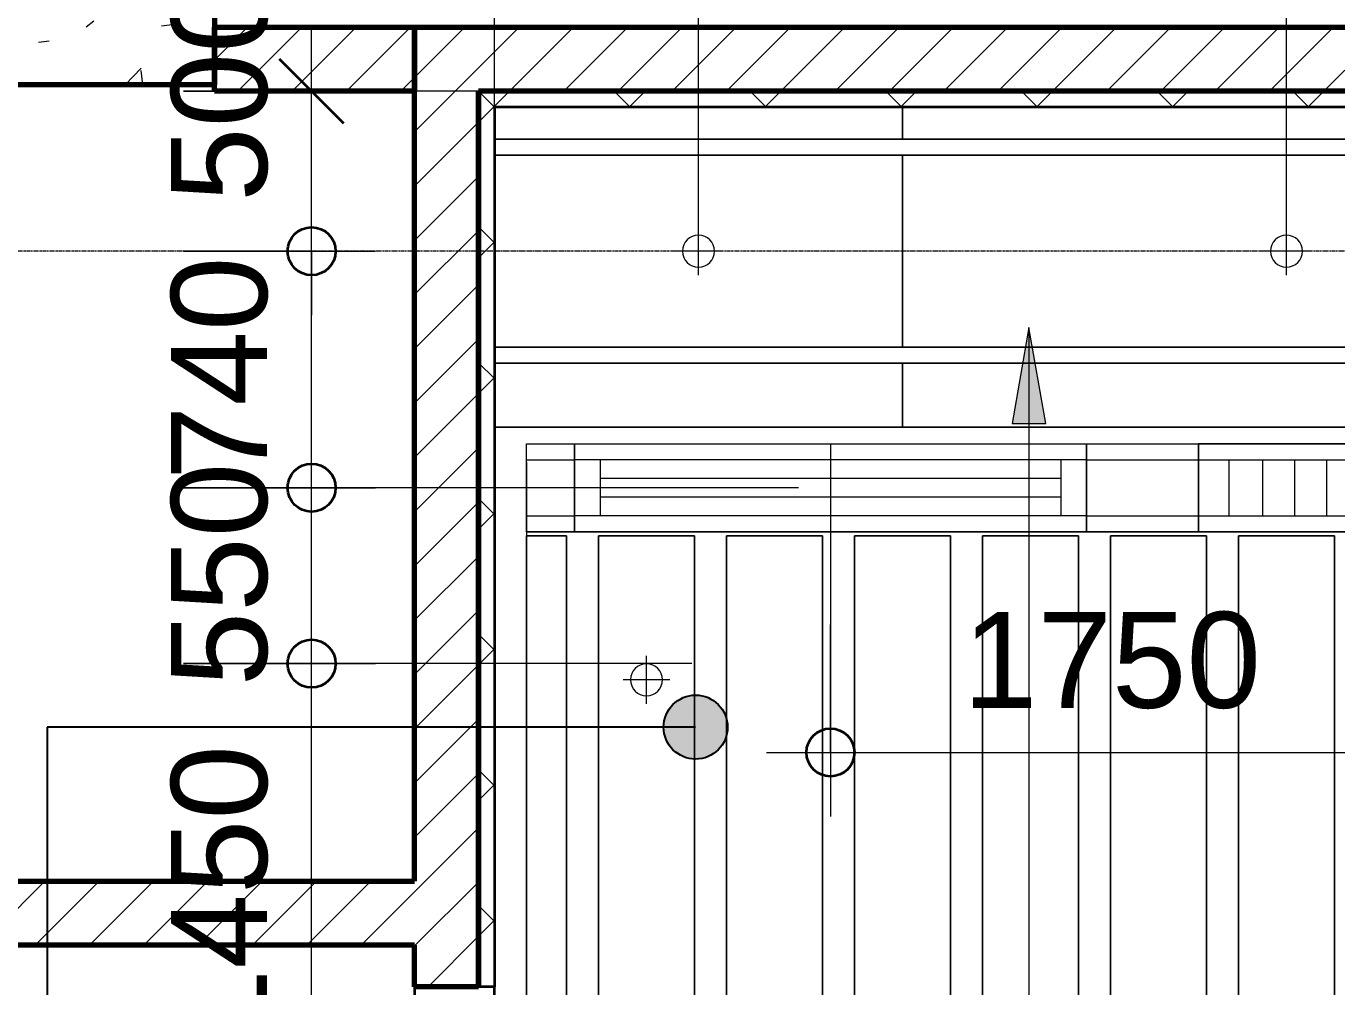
# Model space of a CAD drawing. Header units: millimetres. Extents: x -920221 to -841619, y -18676 to 22445.
# Drawn here: x -853596 to -849500, y 1279 to 4282 of the extents above; entities that cross this region are included whole.
import ezdxf

# ---------------------------------------------------------------- set-up
doc = ezdxf.new("R2010")
doc.units = ezdxf.units.MM
doc.linetypes.add('DPA_Grid _ Level 100', pattern=[10, 5.5, -1.6, 1.3, -1.6])
doc.linetypes.add('DPA_Hidden 50', pattern=[3, 2, -1])
for name, color, linetype, lineweight in [('A-ANNO-DIMS', 1, 'Continuous', 9), ('A-ANNO-DIMS-100', 1, 'Continuous', 9), ('A-DETL', 1, 'Continuous', 70), ('A-DETL-GENF', 2, 'Continuous', 35), ('A-FLOR-E', 2, 'Continuous', 35), ('A-GLAZ-CURT', 2, 'Continuous', 9), ('A-ROOM-IDEN', 3, 'Continuous', 25), ('A-WALL', 5, 'Continuous', 35), ('A-WALL-FNSH', 2, 'Continuous', 35), ('A-WALL-PATT', 1, 'Continuous', 35), ('E-LITE-EQPM', 2, 'Continuous', 35), ('G-ANNO-TEXT', 3, 'Continuous', 9), ('S-GRID', 251, 'Continuous', 9), ('WALL-E', 2, 'Continuous', 35)]:
    doc.layers.add(name, color=color, linetype=linetype, lineweight=lineweight)
doc.styles.add('Arial_2', font='arial.ttf', dxfattribs={"height": 300})
doc.dimstyles.new('DPA-DIM-3_0_C-C', dxfattribs={"dimscale": 304.8, "dimtxt": 306.07782, "dimasz": 0.492126, "dimexe": 0.656168, "dimexo": 0.0625, "dimgap": 0.164042, "dimtad": 1, "dimdec": 0, "dimzin": 0, "dimdsep": 46, "dimtxsty": 'Arial_2', "dimblk1": 'DOTBLANK', "dimblk2": 'DOTBLANK', "dimsah": 1, "dimcen": 0.09, "dimdle": 0.656168, "dimadec": 8, "dimazin": 0, "dimtfac": 1, "dimtdec": 4, "dimtix": 1, "dimtmove": 0, "dimatfit": 3, "dimfxl": 1.312336, "dimfxlon": 1, "dimtvp": 1, "dimtolj": 1, "dimtzin": 0, "dimarcsym": 2})
doc.dimstyles.new('DPA-DIM-3_0_C-T', dxfattribs={"dimscale": 304.8, "dimtxt": 306.07782, "dimasz": 0.492126, "dimexe": 0.656168, "dimexo": 0.0625, "dimgap": 0.164042, "dimtad": 0, "dimjust": 2, "dimdec": 0, "dimzin": 0, "dimdsep": 46, "dimtxsty": 'Arial_2', "dimblk1": 'DOTBLANK', "dimblk2": 'OBLIQUE', "dimsah": 1, "dimcen": 0.09, "dimdle": 0.656168, "dimadec": 8, "dimazin": 0, "dimtfac": 1, "dimtdec": 4, "dimtix": 1, "dimtmove": 2, "dimatfit": 3, "dimfxl": 1.312336, "dimfxlon": 1, "dimtvp": 1, "dimtolj": 1, "dimtzin": 0, "dimarcsym": 2})
pattern_1 = [(45, (0, 0), (-84.852814, 84.852814), [])]
pattern_2 = [(50, (0, 0), (728.7365, -63.75582), [76.2, -838.2]), (355, (0, 0), (-140.9716, 764.2276), [60.96, -670.56]), (100.451, (60.7, -5.3), (587.77, 700.46675), [64.76, -712.36]), (46.184, (0, 203.2), (1084.3162, -168.171), [114.3, -1257.3]), (96.636, (90.4, 189.2), (949.6099, 989.7098), [97.14, -1068.54]), (351.184, (0, 203.2), (949.6206, 989.7012), [91.44, -1005.84]), (21, (101.6, 152.4), (606.45787, -409.06057), [76.2, -838.2]), (326, (101.6, 152.4), (247.20834, 736.7529), [60.96, -670.56]), (71.451, (152.14, 118.3), (853.66825, 327.6855), [64.76, -712.36]), (37.5, (0, 0), (12.35469, 338.22012), [33.528, -628.904, 33.528, -647.192, -673.1]), (37.5, (0, 0), (12.35469, 338.22012), [-1343.152, 33.528, -639.572]), (7.5, (0, 0), (267.27887, 400.72213), [33.528, -354.584, 33.528, -613.664, -256.54]), (7.5, (0, 0), (267.27887, 400.72213), [-1035.304, 33.528, -223.012]), (327.5, (-226.57, 0), (542.36333, -22.915345), [33.528, -220.472, 33.528, -758.952, -1051.56]), (327.5, (-226.57, 0), (542.36333, -22.915345), [-1046.48, 33.528, -1018.032]), (317.5, (-328.17, 0), (592.51696, 101.7071), [33.528, -296.672, 33.528, -492.76, -746.76]), (317.5, (-328.17, 0), (592.51696, 101.7071), [-856.488, 33.528, -713.232])]
pattern_3 = [(45, (0, 0), (-212.13203, 212.13203), []), (135, (0, 0), (-212.13203, -212.13203), [])]

# ---------------------------------------------------------------- blocks, each defined once
blk = doc.blocks.new('System Panel - DPA-AR_Metal Ceiling Rectangular Panel-13144394-4280-01 ENLARGED LOWER PLATFORM LEVEL - REFLECTED CEILING PLAN - SHEET 1')
at = {"layer": 'A-GLAZ-CURT'}
for p, q in [((-850857.3, 4029), (-852132.4, 4029)), ((-852132.4, 4029), (-852132.4, 3929)), ((-852132.4, 3929), (-852132.4, 4029)), ((-852132.4, 4029), (-850857.3, 4029)), ((-850857.3, 3929), (-850857.3, 4029)), ((-850857.3, 4029), (-850857.3, 3929)), ((-852132.4, 3929), (-850857.3, 3929)), ((-850857.3, 3929), (-852132.4, 3929))]:
    blk.add_line(p, q, dxfattribs=at)
blk = doc.blocks.new('System Panel - DPA-AR_Metal Ceiling Rectangular Panel-13144395-4280-01 ENLARGED LOWER PLATFORM LEVEL - REFLECTED CEILING PLAN - SHEET 1')
at = {"layer": 'A-GLAZ-CURT'}
for p, q in [((-848457.4, 4029), (-850857.3, 4029)), ((-850857.3, 4029), (-850857.3, 3929)), ((-850857.3, 3929), (-850857.3, 4029)), ((-850857.3, 4029), (-848457.4, 4029)), ((-850857.3, 3929), (-848457.4, 3929)), ((-848457.4, 3929), (-850857.3, 3929))]:
    blk.add_line(p, q, dxfattribs=at)
blk = doc.blocks.new('DPA_CP_Metal Ceiling Panel - Vertical Panel with Gap-11114031-4280-01 ENLARGED LOWER PLATFORM LEVEL - REFLECTED CEILING PLAN - SHEET 1')
at = {"layer": 'A-GLAZ-CURT'}
for p, q in [((-849807.4, 2689), (-849807.4, 439)), ((-849507.4, 2689), (-849807.4, 2689)), ((-849507.4, 2689), (-849807.4, 2689)), ((-849807.4, 2689), (-849807.4, 439)), ((-849807.4, 439), (-849807.4, 2689)), ((-849807.4, 2689), (-849507.4, 2689)), ((-849507.4, 2689), (-849507.4, 439)), ((-849507.4, 439), (-849507.4, 2689)), ((-849507.4, 2689), (-849507.4, 439)), ((-849507.4, 439), (-849807.4, 439)), ((-849807.4, 439), (-849507.4, 439)), ((-849507.4, 439), (-849807.4, 439))]:
    blk.add_line(p, q, dxfattribs=at)
blk = doc.blocks.new('DPA_CP_Metal Ceiling Panel - Vertical Panel with Gap-11114030-4280-01 ENLARGED LOWER PLATFORM LEVEL - REFLECTED CEILING PLAN - SHEET 1')
at = {"layer": 'A-GLAZ-CURT'}
for p, q in [((-852032.4, 2689), (-852032.4, 439)), ((-851907.4, 2689), (-852032.4, 2689)), ((-851907.4, 2689), (-852032.4, 2689)), ((-852032.4, 2689), (-852032.4, 439)), ((-852032.4, 439), (-852032.4, 2689)), ((-852032.4, 2689), (-851907.4, 2689)), ((-851907.4, 2689), (-851907.4, 439)), ((-851907.4, 439), (-851907.4, 2689)), ((-851907.4, 2689), (-851907.4, 439)), ((-851907.4, 439), (-852032.4, 439)), ((-852032.4, 439), (-851907.4, 439)), ((-851907.4, 439), (-852032.4, 439))]:
    blk.add_line(p, q, dxfattribs=at)
blk = doc.blocks.new('System Panel - DPA-AR_Metal Ceiling Rectangular Panel-13144162-4280-01 ENLARGED LOWER PLATFORM LEVEL - REFLECTED CEILING PLAN - SHEET 1')
at = {"layer": 'A-GLAZ-CURT'}
for p, q in [((-850857.3, 3229), (-852132.4, 3229)), ((-852132.4, 3229), (-852132.4, 3029)), ((-852132.4, 3029), (-852132.4, 3229)), ((-852132.4, 3229), (-850857.3, 3229)), ((-850857.3, 3029), (-850857.3, 3229)), ((-850857.3, 3229), (-850857.3, 3029)), ((-852132.4, 3029), (-850857.3, 3029)), ((-850857.3, 3029), (-852132.4, 3029))]:
    blk.add_line(p, q, dxfattribs=at)
blk = doc.blocks.new('System Panel - DPA-AR_Metal Ceiling Rectangular Panel-13139259-4280-01 ENLARGED LOWER PLATFORM LEVEL - REFLECTED CEILING PLAN - SHEET 1')
at = {"layer": 'A-GLAZ-CURT'}
for p, q in [((-848457.4, 3229), (-850857.3, 3229)), ((-850857.3, 3229), (-850857.3, 3029)), ((-850857.3, 3029), (-850857.3, 3229)), ((-850857.3, 3229), (-848457.4, 3229)), ((-850857.3, 3029), (-848457.3, 3029)), ((-848457.3, 3029), (-850857.3, 3029))]:
    blk.add_line(p, q, dxfattribs=at)
blk = doc.blocks.new('System Panel - DPA-AR_Metal Ceiling Rectangular Panel-13144313-4280-01 ENLARGED LOWER PLATFORM LEVEL - REFLECTED CEILING PLAN - SHEET 1')
at = {"layer": 'A-GLAZ-CURT'}
for p, q in [((-850857.3, 3879), (-852132.4, 3879)), ((-852132.4, 3879), (-852132.4, 3279)), ((-852132.4, 3279), (-852132.4, 3879)), ((-852132.4, 3879), (-850857.3, 3879)), ((-850857.3, 3279), (-850857.3, 3879)), ((-850857.3, 3879), (-850857.3, 3279)), ((-852132.4, 3279), (-850857.3, 3279)), ((-850857.3, 3279), (-852132.4, 3279))]:
    blk.add_line(p, q, dxfattribs=at)
blk = doc.blocks.new('System Panel - DPA-AR_Metal Ceiling Rectangular Panel-13139299-4280-01 ENLARGED LOWER PLATFORM LEVEL - REFLECTED CEILING PLAN - SHEET 1')
at = {"layer": 'A-GLAZ-CURT'}
for p, q in [((-848457.4, 3879), (-850857.3, 3879)), ((-850857.3, 3879), (-850857.3, 3279)), ((-850857.3, 3279), (-850857.3, 3879)), ((-850857.3, 3879), (-848457.4, 3879)), ((-850857.3, 3279), (-848457.4, 3279)), ((-848457.4, 3279), (-850857.3, 3279))]:
    blk.add_line(p, q, dxfattribs=at)
blk = doc.blocks.new('LGF_DL_SAA_LowPower_DL1a - LGF_DL_SAA_LowPower_DL1a-8832329-4280-01 ENLARGED LOWER PLATFORM LEVEL - REFLECTED CEILING PLAN - SHEET 1')
at = {"layer": 'A-DETL-GENF', "lineweight": 9}
for p, q in [((0, 75), (0, -75)), ((72.5, 0), (-72.5, 0))]:
    blk.add_line(p, q, dxfattribs=at)
blk.add_circle((0, 0), 50, dxfattribs=at)
blk = doc.blocks.new('DPA_CP_Metal Ceiling Luminaire2 - Linear Luminaire-12404975-4280-01 ENLARGED LOWER PLATFORM LEVEL - REFLECTED CEILING PLAN - SHEET 1')
at = {"layer": 'A-GLAZ-CURT'}
for p, q in [((-847432.4, 151.5), (-847432.4, 426.5)), ((-847432.4, 426.5), (-846232.4, 426.5)), ((-847432.4, 426.5), (-847432.4, 151.5)), ((-846232.4, 426.5), (-847432.4, 426.5)), ((-847432.4, 426.5), (-846232.4, 426.5)), ((-846232.4, 426.5), (-846232.4, 151.5)), ((-846232.4, 151.5), (-846232.4, 426.5)), ((-847432.4, 389), (-847432.4, 151.5)), ((-847432.4, 376.5), (-846232.4, 376.5)), ((-846232.4, 389), (-846232.4, 151.5)), ((-847432.4, 201.5), (-846232.4, 201.5)), ((-846232.4, 151.5), (-847432.4, 151.5)), ((-846232.4, 151.5), (-847432.4, 151.5)), ((-847432.4, 151.5), (-846232.4, 151.5))]:
    blk.add_line(p, q, dxfattribs=at)
at = {"layer": 'A-GLAZ-CURT', "linetype": 'DPA_Hidden 50'}
for p, q in [((-847337.4, 376.5), (-847337.4, 201.5)), ((-847232.4, 376.5), (-847232.4, 201.5)), ((-847132.4, 376.5), (-847132.4, 201.5)), ((-847032.4, 376.5), (-847032.4, 201.5)), ((-846932.4, 376.5), (-846932.4, 201.5)), ((-846832.4, 376.5), (-846832.4, 201.5)), ((-846732.4, 376.5), (-846732.4, 201.5)), ((-846632.4, 376.5), (-846632.4, 201.5)), ((-846532.4, 376.5), (-846532.4, 201.5)), ((-846432.4, 376.5), (-846432.4, 201.5)), ((-846327.4, 376.5), (-846327.4, 201.5))]:
    blk.add_line(p, q, dxfattribs=at)
blk = doc.blocks.new('DPA_CP_Metal Ceiling Air Supply1 - Linear Diffuser Air Supply-12404980-4280-01 ENLARGED LOWER PLATFORM LEVEL - REFLECTED CEILING PLAN - SHEET 1')
at = {"layer": 'A-GLAZ-CURT'}
for p, q in [((-848382.4, 2701.5), (-848382.4, 2976.5)), ((-848382.4, 2976.5), (-846782.4, 2976.5)), ((-848382.4, 2701.5), (-848382.4, 2976.5)), ((-848382.4, 2976.5), (-846782.4, 2976.5)), ((-848382.4, 2976.5), (-846782.4, 2976.5)), ((-848382.4, 2701.5), (-848382.4, 2976.5)), ((-846782.4, 2701.5), (-846782.4, 2976.5)), ((-846782.4, 2976.5), (-846782.4, 2701.5)), ((-846782.4, 2976.5), (-846782.4, 2701.5)), ((-846782.4, 2926.5), (-848382.4, 2926.5)), ((-848302.4, 2926.5), (-848302.4, 2751.5)), ((-846862.4, 2926.5), (-846862.4, 2751.5)), ((-846782.4, 2751.5), (-848382.4, 2751.5)), ((-848382.4, 2701.5), (-846782.4, 2701.5)), ((-846782.4, 2701.5), (-848382.4, 2701.5)), ((-846782.4, 2701.5), (-848382.4, 2701.5))]:
    blk.add_line(p, q, dxfattribs=at)
at = {"layer": 'A-GLAZ-CURT', "linetype": 'DPA_Hidden 50'}
for p, q in [((-846862.4, 2868.2), (-848302.4, 2868.2)), ((-846862.4, 2809.9), (-848302.4, 2809.9))]:
    blk.add_line(p, q, dxfattribs=at)
blk = doc.blocks.new('DPA_CP_Metal Ceiling Panel1 - Horizontal with Gap-16028279-4280-01 ENLARGED LOWER PLATFORM LEVEL - REFLECTED CEILING PLAN - SHEET 1')
at = {"layer": 'A-GLAZ-CURT'}
for p, q in [((-846782.4, 2701.5), (-846782.4, 2976.5)), ((-846782.4, 2701.5), (-846782.4, 2976.5)), ((-846782.4, 2976.5), (-846432.4, 2976.5)), ((-846782.4, 2976.5), (-846432.4, 2976.5)), ((-846782.4, 2701.5), (-846782.4, 2976.5)), ((-846432.4, 2701.5), (-846432.4, 2976.5)), ((-846432.4, 2976.5), (-846432.4, 2701.5)), ((-846432.4, 2976.5), (-846432.4, 2701.5)), ((-846782.4, 2926.5), (-846432.4, 2926.5)), ((-846782.4, 2751.5), (-846432.4, 2751.5)), ((-846782.4, 2701.5), (-846432.4, 2701.5)), ((-846432.4, 2701.5), (-846782.4, 2701.5)), ((-846432.4, 2701.5), (-846782.4, 2701.5))]:
    blk.add_line(p, q, dxfattribs=at)
blk = doc.blocks.new('DPA_CP_Metal Ceiling Panel1 - Horizontal with Gap-16033666-4280-01 ENLARGED LOWER PLATFORM LEVEL - REFLECTED CEILING PLAN - SHEET 1')
at = {"layer": 'A-GLAZ-CURT'}
for p, q in [((-852032.4, 2701.5), (-852032.4, 2976.5)), ((-852032.4, 2701.5), (-852032.4, 2976.5)), ((-852032.4, 2976.5), (-851882.4, 2976.5)), ((-852032.4, 2976.5), (-851882.4, 2976.5)), ((-852032.4, 2701.5), (-852032.4, 2976.5)), ((-851882.4, 2701.5), (-851882.4, 2976.5)), ((-851882.4, 2976.5), (-851882.4, 2701.5)), ((-851882.4, 2976.5), (-851882.4, 2701.5)), ((-852032.4, 2926.5), (-851882.4, 2926.5)), ((-852032.4, 2751.5), (-851882.4, 2751.5)), ((-852032.4, 2701.5), (-851882.4, 2701.5)), ((-851882.4, 2701.5), (-852032.4, 2701.5)), ((-851882.4, 2701.5), (-852032.4, 2701.5))]:
    blk.add_line(p, q, dxfattribs=at)
blk = doc.blocks.new('DIMBLOCK46-4280-01 ENLARGED LOWER PLATFORM LEVEL - REFLECTED CEILING PLAN - SHEET 1')
at = {"layer": 'A-ANNO-DIMS-100'}
for p, q in [((-853104.2, 3579), (-852504.2, 3579)), ((-852704.2, 3579), (-853104.2, 3579)), ((-852704.2, 3579), (-853104.2, 3579)), ((-852704.2, 3579), (-852704.2, 3379)), ((-852704.2, 3579), (-852504.2, 3579))]:
    blk.add_line(p, q, dxfattribs=at)
at = {"layer": 'A-ANNO-DIMS-100', "lineweight": 35}
blk.add_circle((-852704.2, 3579), 75, dxfattribs=at)
blk = doc.blocks.new('_DotBlank')
at = {"color": 0, "linetype": 'ByBlock', "lineweight": -2}
blk.add_line((-0.5, 0), (-1, 0), dxfattribs=at)
blk.add_circle((0, 0), 0.5, dxfattribs=at)
blk = doc.blocks.new('_None')
blk = doc.blocks.new('_Oblique')
at = {"color": 0, "linetype": 'ByBlock', "lineweight": -2}
blk.add_line((-0.5, -0.5), (0.5, 0.5), dxfattribs=at)
blk = doc.blocks.new('DIMBLOCK47-4280-01 ENLARGED LOWER PLATFORM LEVEL - REFLECTED CEILING PLAN - SHEET 1')
at = {"layer": 'A-ANNO-DIMS-100'}
for p, q in [((-852704.2, 3579), (-852704.2, 4279)), ((-853104.2, 4079), (-852504.2, 4079)), ((-852704.2, 4079), (-853104.2, 4079)), ((-853104.2, 3579), (-852504.2, 3579)), ((-852704.2, 3579), (-853104.2, 3579))]:
    blk.add_line(p, q, dxfattribs=at)
at = {"layer": 'A-ANNO-DIMS-100', "lineweight": 35}
for q in [(-852804.2, 4179), (-852604.2, 3979)]:
    blk.add_line((-852704.2, 4079), q, dxfattribs=at)
at = {"layer": 'A-ANNO-DIMS-100', "color": 0, "insert": (-853143.6, 3732.9), "char_height": 300, "width": 830.648, "attachment_point": 1, "rotation": 90, "line_spacing_factor": 0.941778, "style": 'Arial_2'}
blk.add_mtext('500', dxfattribs=at)
blk = doc.blocks.new('DIMBLOCK51-4280-01 ENLARGED LOWER PLATFORM LEVEL - REFLECTED CEILING PLAN - SHEET 1')
at = {"layer": 'A-ANNO-DIMS-100'}
for p, q in [((-853104.2, 2289.4), (-852504.2, 2289.4)), ((-852704.2, 2289.4), (-853104.2, 2289.4)), ((-852704.2, 839), (-852704.2, 2289.4)), ((-853104.2, 839), (-852504.2, 839)), ((-852704.2, 839), (-853104.2, 839))]:
    blk.add_line(p, q, dxfattribs=at)
at = {"layer": 'A-ANNO-DIMS-100', "lineweight": 35}
for centre in [(-852704.2, 2289.4), (-852704.2, 839)]:
    blk.add_circle(centre, 75, dxfattribs=at)
at = {"layer": 'A-ANNO-DIMS-100', "color": 0, "insert": (-853143.6, 1102.7), "char_height": 300, "width": 1107.531, "attachment_point": 1, "rotation": 90, "line_spacing_factor": 0.941778, "style": 'Arial_2'}
blk.add_mtext('1450', dxfattribs=at)
blk = doc.blocks.new('DIMBLOCK52-4280-01 ENLARGED LOWER PLATFORM LEVEL - REFLECTED CEILING PLAN - SHEET 1')
at = {"layer": 'A-ANNO-DIMS-100'}
for p, q in [((-853104.2, 2839.4), (-852504.2, 2839.4)), ((-852704.2, 2839.4), (-853104.2, 2839.4)), ((-852704.2, 2289.4), (-852704.2, 2839.4)), ((-853104.2, 2289.4), (-852504.2, 2289.4)), ((-852704.2, 2289.4), (-853104.2, 2289.4))]:
    blk.add_line(p, q, dxfattribs=at)
at = {"layer": 'A-ANNO-DIMS-100', "lineweight": 35}
for centre in [(-852704.2, 2839.4), (-852704.2, 2289.4)]:
    blk.add_circle(centre, 75, dxfattribs=at)
at = {"layer": 'A-ANNO-DIMS-100', "color": 0, "insert": (-853143.6, 2218.3), "char_height": 300, "width": 830.648, "attachment_point": 1, "rotation": 90, "line_spacing_factor": 0.941778, "style": 'Arial_2'}
blk.add_mtext('550', dxfattribs=at)
blk = doc.blocks.new('DIMBLOCK53-4280-01 ENLARGED LOWER PLATFORM LEVEL - REFLECTED CEILING PLAN - SHEET 1')
at = {"layer": 'A-ANNO-DIMS-100'}
for p, q in [((-852704.2, 2839.4), (-852704.2, 3779)), ((-853104.2, 3579), (-852504.2, 3579)), ((-852704.2, 3579), (-853104.2, 3579)), ((-853104.2, 2839.4), (-852504.2, 2839.4)), ((-852704.2, 2839.4), (-853104.2, 2839.4))]:
    blk.add_line(p, q, dxfattribs=at)
at = {"layer": 'A-ANNO-DIMS-100', "lineweight": 35}
for centre in [(-852704.2, 3579), (-852704.2, 2839.4)]:
    blk.add_circle(centre, 75, dxfattribs=at)
at = {"layer": 'A-ANNO-DIMS-100', "color": 0, "insert": (-853143.6, 2863.1), "char_height": 300, "width": 830.648, "attachment_point": 1, "rotation": 90, "line_spacing_factor": 0.941778, "style": 'Arial_2'}
blk.add_mtext('740', dxfattribs=at)
blk = doc.blocks.new('DIMBLOCK60-4280-01 ENLARGED LOWER PLATFORM LEVEL - REFLECTED CEILING PLAN - SHEET 1')
at = {"layer": 'A-ANNO-DIMS-100'}
for p, q in [((-851082.4, 2411.7), (-851082.4, 1811.7)), ((-851082.4, 2011.7), (-851082.4, 2411.7)), ((-849332.4, 2411.7), (-849332.4, 1811.7)), ((-849332.4, 2011.7), (-849332.4, 2411.7)), ((-851282.4, 2011.7), (-849332.4, 2011.7))]:
    blk.add_line(p, q, dxfattribs=at)
at = {"layer": 'A-ANNO-DIMS-100', "lineweight": 35}
for centre in [(-851082.4, 2011.7), (-849332.4, 2011.7)]:
    blk.add_circle(centre, 75, dxfattribs=at)
at = {"layer": 'A-ANNO-DIMS-100', "color": 0, "insert": (-850668.8, 2451.2), "char_height": 300, "width": 1107.531, "attachment_point": 1, "line_spacing_factor": 0.941778, "style": 'Arial_2'}
blk.add_mtext('1750', dxfattribs=at)

msp = doc.modelspace()

# ---------------------------------------------------------------- hatches: boundary and pattern name
at = {"layer": 'A-ROOM-IDEN'}
h = msp.add_hatch(color=256, dxfattribs=at)
edge = h.paths.add_edge_path()
edge.add_arc((-851504, 2090.9), 100, 0, 360)
at = {"layer": 'A-WALL-PATT', "lineweight": 9}
h = msp.add_hatch(dxfattribs=at)
h.set_pattern_fill('FP_1', color=256, style=0, pattern_type=2)
h.set_pattern_definition(pattern_2)
h.paths.add_polyline_path([(-853207.4, 4099), (-853007.4, 4099), (-853007.4, 7599), (-853207.4, 7599), (-853207.4, 4299)])
h = msp.add_hatch(dxfattribs=at)
h.set_pattern_fill('FP_1', color=256, style=0, pattern_type=2)
h.set_pattern_definition(pattern_2)
h.paths.add_polyline_path([(-853207.4, 4099), (-853207.4, 4299), (-859807.4, 4299), (-859807.4, 4099), (-854903.5, 4099)])
h = msp.add_hatch(dxfattribs=at)
h.set_pattern_fill('FP_2', color=256, style=0, pattern_type=2)
h.set_pattern_definition(pattern_1)
h.paths.add_polyline_path([(-852382.4, 4079), (-852382.4, 4279), (-853007.4, 4279), (-853007.4, 4079)])
h = msp.add_hatch(dxfattribs=at)
h.set_pattern_fill('FP_2', color=256, style=0, pattern_type=2)
h.set_pattern_definition(pattern_1)
h.paths.add_polyline_path([(-846121.6, 4079), (-846121.6, 4279), (-852382.4, 4279), (-852382.4, 4079), (-850512.6, 4079)])
h = msp.add_hatch(dxfattribs=at)
h.set_pattern_fill('FP_2', color=256, style=0, pattern_type=2)
h.set_pattern_definition(pattern_1)
h.paths.add_polyline_path([(-852232.4, -131), (-852182.4, -131), (-852182.4, -56), (-852232.4, -56), (-852232.4, 149), (-852382.4, 149), (-852382.4, -131)])
h.paths.add_polyline_path([(-852232.4, 1279), (-852182.4, 1279), (-852182.4, 4079), (-852382.4, 4079), (-852382.4, 1279)])
h = msp.add_hatch(dxfattribs=at)
h.set_pattern_fill('FP_3', color=256, style=0, pattern_type=2)
h.set_pattern_definition(pattern_3)
h.paths.add_polyline_path([(-852147.4, 149), (-852157.4, 149), (-852157, 141.6), (-852152.4, 147.7)])
h.paths.add_polyline_path([(-852132.4, 99), (-852132.4, 149), (-852144.8, 148.7), (-852138.7, 144), (-852137.7, 136.4), (-852142.4, 130.4), (-852147.4, 129), (-852154.4, 131.9), (-852157.4, 136.4), (-852157.4, 99)])
h.paths.add_polyline_path([(-852182.4, 1279), (-852132.4, 1279), (-852132.4, 4079), (-852182.4, 4079), (-852182.4, 2423.3)])
h = msp.add_hatch(dxfattribs=at)
h.set_pattern_fill('FP_3', color=256, style=0, pattern_type=2)
h.set_pattern_definition(pattern_3)
h.paths.add_polyline_path([(-848432.3, 4029), (-848432.3, 4079), (-852132.4, 4079), (-852132.4, 4029), (-850512.6, 4029)])
h = msp.add_hatch(dxfattribs=at)
h.set_pattern_fill('FP_2', color=256, style=0, pattern_type=2)
h.set_pattern_definition(pattern_1)
h.paths.add_polyline_path([(-852382.4, 1409), (-852382.4, 1609), (-857557.4, 1609), (-857557.4, 1409), (-852708, 1409)])
at = {"layer": 'G-ANNO-TEXT'}
msp.add_hatch(color=7, dxfattribs=at).paths.add_polyline_path([(-850462, 3340.1), (-850514.9, 3040.1), (-850409.1, 3040.1)])

# ---------------------------------------------------------------- linework, layer by layer
at = {"layer": 'A-DETL', "color": 55, "linetype": 'DPA_Hidden 50', "lineweight": 9}
for p, q in [((-851494.8, 3579), (-851494.8, 5139.9)), ((-849657.3, 3579), (-849657.3, 5139.9)), ((-852132.4, 4029), (-852132.4, 4649)), ((-852182.7, 4079), (-853082.7, 4079)), ((-851082.4, 2976.5), (-851082.4, 2076.5)), ((-852032.4, 2919), (-852032.4, -1681)), ((-851182.7, 2839.4), (-853082.7, 2839.4)), ((-851516, 2289.4), (-853082.7, 2289.4))]:
    msp.add_line(p, q, dxfattribs=at)
at = {"layer": 'A-FLOR-E'}
for p, q in [((-857557.4, 4099), (-853007.4, 4099)), ((-853007.4, 4099), (-857557.4, 4099)), ((-852382.4, 4099), (-852382.4, 1609)), ((-852382.4, 1609), (-852382.4, 4099)), ((-852382.4, 1609), (-857557.4, 1609)), ((-857557.4, 1609), (-852382.4, 1609))]:
    msp.add_line(p, q, dxfattribs=at)
at = {"layer": 'A-ROOM-IDEN'}
for p, q in [((-853530.6, 2090.9), (-853530.6, -1233.9)), ((-851504, 2090.9), (-853530.6, 2090.9))]:
    msp.add_line(p, q, dxfattribs=at)
msp.add_circle((-851504, 2090.9), 100, dxfattribs=at)
at = {"layer": 'A-WALL', "color": 7, "lineweight": 70}
for p, q in [((-853007.4, 7599), (-853007.4, 4099)), ((-853007.4, 4079), (-853007.4, 4279)), ((-853007.4, 4279), (-852382.4, 4279)), ((-852382.4, 4079), (-852382.4, 4279)), ((-852382.4, 4279), (-846121.6, 4279)), ((-852382.4, 4279), (-852382.4, 4079)), ((-853207.4, 4099), (-859807.4, 4099)), ((-853007.4, 4099), (-853207.4, 4099)), ((-852382.4, 4079), (-853007.4, 4079)), ((-852382.4, 1609), (-852382.4, 4079)), ((-846121.6, 4079), (-852182.4, 4079)), ((-852182.4, 4079), (-852182.4, 1279)), ((-852182.4, 1279), (-852182.4, 4079)), ((-857557.4, 1609), (-852382.4, 1609)), ((-852382.4, 1409), (-857557.4, 1409)), ((-852382.4, 1279), (-852382.4, 1409)), ((-852182.4, 1279), (-852382.4, 1279))]:
    msp.add_line(p, q, dxfattribs=at)
at = {"layer": 'A-WALL-FNSH', "color": 250}
for p, q in [((-852182.4, 4079), (-852132.4, 4079)), ((-852132.4, 4079), (-848432.3, 4079)), ((-852132.4, 4029), (-852132.4, 1279)), ((-848432.3, 4029), (-852132.4, 4029)), ((-852132.4, 1279), (-852182.4, 1279))]:
    msp.add_line(p, q, dxfattribs=at)
at = {"layer": 'G-ANNO-TEXT', "color": 10}
for p, q in [((-850462, 3340.1), (-850514.9, 3040.1)), ((-850409.1, 3040.1), (-850462, 3340.1)), ((-850462, 3340.1), (-850462, -3121.9)), ((-850514.9, 3040.1), (-850409.1, 3040.1))]:
    msp.add_line(p, q, dxfattribs=at)
at = {"layer": 'S-GRID', "linetype": 'DPA_Grid _ Level 100'}
msp.add_line((-846157.4, 3579), (-918895.3, 3579), dxfattribs=at)
at = {"layer": 'WALL-E'}
for p, q in [((-852382.4, 1279), (-852182.4, 1279)), ((-852382.4, 1279), (-852382.4, 149)), ((-852132.4, 1279), (-852182.4, 1279)), ((-852132.4, 149), (-852132.4, 1279))]:
    msp.add_line(p, q, dxfattribs=at)

# ---------------------------------------------------------------- block references
at = {"layer": 'A-GLAZ-CURT'}
for name, p in [('System Panel - DPA-AR_Metal Ceiling Rectangular Panel-13144394-4280-01 ENLARGED LOWER PLATFORM LEVEL - REFLECTED CEILING PLAN - SHEET 1', (0, 0)), ('System Panel - DPA-AR_Metal Ceiling Rectangular Panel-13144395-4280-01 ENLARGED LOWER PLATFORM LEVEL - REFLECTED CEILING PLAN - SHEET 1', (0, 0)), ('System Panel - DPA-AR_Metal Ceiling Rectangular Panel-13144313-4280-01 ENLARGED LOWER PLATFORM LEVEL - REFLECTED CEILING PLAN - SHEET 1', (0, 0)), ('System Panel - DPA-AR_Metal Ceiling Rectangular Panel-13139299-4280-01 ENLARGED LOWER PLATFORM LEVEL - REFLECTED CEILING PLAN - SHEET 1', (0, 0)), ('System Panel - DPA-AR_Metal Ceiling Rectangular Panel-13144162-4280-01 ENLARGED LOWER PLATFORM LEVEL - REFLECTED CEILING PLAN - SHEET 1', (0, 0)), ('System Panel - DPA-AR_Metal Ceiling Rectangular Panel-13139259-4280-01 ENLARGED LOWER PLATFORM LEVEL - REFLECTED CEILING PLAN - SHEET 1', (0, 0)), ('DPA_CP_Metal Ceiling Panel1 - Horizontal with Gap-16033666-4280-01 ENLARGED LOWER PLATFORM LEVEL - REFLECTED CEILING PLAN - SHEET 1', (0, 0)), ('DPA_CP_Metal Ceiling Panel1 - Horizontal with Gap-16033666-4280-01 ENLARGED LOWER PLATFORM LEVEL - REFLECTED CEILING PLAN - SHEET 1', (0, 0)), ('DPA_CP_Metal Ceiling Panel1 - Horizontal with Gap-16033666-4280-01 ENLARGED LOWER PLATFORM LEVEL - REFLECTED CEILING PLAN - SHEET 1', (0, 0)), ('DPA_CP_Metal Ceiling Air Supply1 - Linear Diffuser Air Supply-12404980-4280-01 ENLARGED LOWER PLATFORM LEVEL - REFLECTED CEILING PLAN - SHEET 1', (-3500, 0)), ('DPA_CP_Metal Ceiling Air Supply1 - Linear Diffuser Air Supply-12404980-4280-01 ENLARGED LOWER PLATFORM LEVEL - REFLECTED CEILING PLAN - SHEET 1', (-3500, 0)), ('DPA_CP_Metal Ceiling Air Supply1 - Linear Diffuser Air Supply-12404980-4280-01 ENLARGED LOWER PLATFORM LEVEL - REFLECTED CEILING PLAN - SHEET 1', (-3500, 0)), ('DPA_CP_Metal Ceiling Panel1 - Horizontal with Gap-16028279-4280-01 ENLARGED LOWER PLATFORM LEVEL - REFLECTED CEILING PLAN - SHEET 1', (-3500, 0)), ('DPA_CP_Metal Ceiling Panel1 - Horizontal with Gap-16028279-4280-01 ENLARGED LOWER PLATFORM LEVEL - REFLECTED CEILING PLAN - SHEET 1', (-3500, 0)), ('DPA_CP_Metal Ceiling Panel1 - Horizontal with Gap-16028279-4280-01 ENLARGED LOWER PLATFORM LEVEL - REFLECTED CEILING PLAN - SHEET 1', (-3500, 0)), ('DPA_CP_Metal Ceiling Luminaire2 - Linear Luminaire-12404975-4280-01 ENLARGED LOWER PLATFORM LEVEL - REFLECTED CEILING PLAN - SHEET 1', (-2500, 2550)), ('DPA_CP_Metal Ceiling Luminaire2 - Linear Luminaire-12404975-4280-01 ENLARGED LOWER PLATFORM LEVEL - REFLECTED CEILING PLAN - SHEET 1', (-2500, 2550)), ('DPA_CP_Metal Ceiling Luminaire2 - Linear Luminaire-12404975-4280-01 ENLARGED LOWER PLATFORM LEVEL - REFLECTED CEILING PLAN - SHEET 1', (-2500, 2550)), ('DPA_CP_Metal Ceiling Panel - Vertical Panel with Gap-11114030-4280-01 ENLARGED LOWER PLATFORM LEVEL - REFLECTED CEILING PLAN - SHEET 1', (0, 0)), ('DPA_CP_Metal Ceiling Panel - Vertical Panel with Gap-11114031-4280-01 ENLARGED LOWER PLATFORM LEVEL - REFLECTED CEILING PLAN - SHEET 1', (-2000, 0)), ('DPA_CP_Metal Ceiling Panel - Vertical Panel with Gap-11114031-4280-01 ENLARGED LOWER PLATFORM LEVEL - REFLECTED CEILING PLAN - SHEET 1', (-1600, 0)), ('DPA_CP_Metal Ceiling Panel - Vertical Panel with Gap-11114031-4280-01 ENLARGED LOWER PLATFORM LEVEL - REFLECTED CEILING PLAN - SHEET 1', (-1200, 0)), ('DPA_CP_Metal Ceiling Panel - Vertical Panel with Gap-11114031-4280-01 ENLARGED LOWER PLATFORM LEVEL - REFLECTED CEILING PLAN - SHEET 1', (-800, 0)), ('DPA_CP_Metal Ceiling Panel - Vertical Panel with Gap-11114031-4280-01 ENLARGED LOWER PLATFORM LEVEL - REFLECTED CEILING PLAN - SHEET 1', (-400, 0)), ('DPA_CP_Metal Ceiling Panel - Vertical Panel with Gap-11114031-4280-01 ENLARGED LOWER PLATFORM LEVEL - REFLECTED CEILING PLAN - SHEET 1', (0, 0))]:
    msp.add_blockref(name, p, dxfattribs=at)
at = {"layer": 'E-LITE-EQPM', "extrusion": (0, 0, -1), "rotation": 180}
for p in [(851494.8, 3579), (849657.3, 3579), (851657.4, 2239)]:
    msp.add_blockref('LGF_DL_SAA_LowPower_DL1a - LGF_DL_SAA_LowPower_DL1a-8832329-4280-01 ENLARGED LOWER PLATFORM LEVEL - REFLECTED CEILING PLAN - SHEET 1', p, dxfattribs=at)

# ---------------------------------------------------------------- dimensions: what is measured, and where the dimension line sits
at = {"layer": 'A-ANNO-DIMS'}
dim = msp.add_linear_dim(base=(-852704.2, 4079), p1=(-853104.2, 3579), p2=(-853104.2, 4079), angle=90, dimstyle='DPA-DIM-3_0_C-T', override={"dimpost": '<>', "dimfxl": 499.997261}, dxfattribs=at)
dim.commit()
dim.dimension.update_dxf_attribs({"geometry": 'DIMBLOCK47-4280-01 ENLARGED LOWER PLATFORM LEVEL - REFLECTED CEILING PLAN - SHEET 1', "text_midpoint": (-852943.6, 4148.2), "dimtype": 160, "text_rotation": 90})
for base, p1, p2, override, picture, middle in [((-852704.2, 3579), (-853104.2, 2839.4), (-853104.2, 3579), {"dimpost": '<>', "dimfxl": 739.610546}, 'DIMBLOCK53-4280-01 ENLARGED LOWER PLATFORM LEVEL - REFLECTED CEILING PLAN - SHEET 1', (-852907.4, 3209.2)), ((-852704.2, 2839.4), (-853104.2, 2289.4), (-853104.2, 2839.4), {"dimpost": '<>', "dimfxl": 550}, 'DIMBLOCK52-4280-01 ENLARGED LOWER PLATFORM LEVEL - REFLECTED CEILING PLAN - SHEET 1', (-852907.4, 2564.4)), ((-852704.2, 2289.4), (-853104.2, 839), (-853104.2, 2289.4), {"dimpost": '<>', "dimfxl": 1450.392449}, 'DIMBLOCK51-4280-01 ENLARGED LOWER PLATFORM LEVEL - REFLECTED CEILING PLAN - SHEET 1', (-852907.4, 1564.2))]:
    dim = msp.add_linear_dim(base=base, p1=p1, p2=p2, angle=90, dimstyle='DPA-DIM-3_0_C-C', override=override, dxfattribs=at)
    dim.commit()
    dim.dimension.update_dxf_attribs({"geometry": picture, "text_midpoint": middle})
dim = msp.add_linear_dim(base=(-852704.2, 3579), p1=(-852845.6, 3579), p2=(-852845.6, 3579), angle=90, text=' ', dimstyle='DPA-DIM-3_0_C-T', override={"dimpost": '<>', "dimblk": 'None', "dimse1": 1, "dimse2": 1, "dimsd1": 1, "dimsd2": 1, "dimfxl": 0}, dxfattribs=at)
dim.commit()
dim.dimension.update_dxf_attribs({"geometry": 'DIMBLOCK46-4280-01 ENLARGED LOWER PLATFORM LEVEL - REFLECTED CEILING PLAN - SHEET 1', "text_midpoint": (-852704.2, 3579)})
dim = msp.add_linear_dim(base=(-849332.4, 2011.7), p1=(-851082.4, 2411.7), p2=(-849332.4, 2411.7), dimstyle='DPA-DIM-3_0_C-C', override={"dimpost": '<>', "dimfxl": 1750}, dxfattribs=at)
dim.commit()
dim.dimension.update_dxf_attribs({"geometry": 'DIMBLOCK60-4280-01 ENLARGED LOWER PLATFORM LEVEL - REFLECTED CEILING PLAN - SHEET 1', "text_midpoint": (-850207.4, 2214.9)})

doc.saveas('drawing.dxf')
